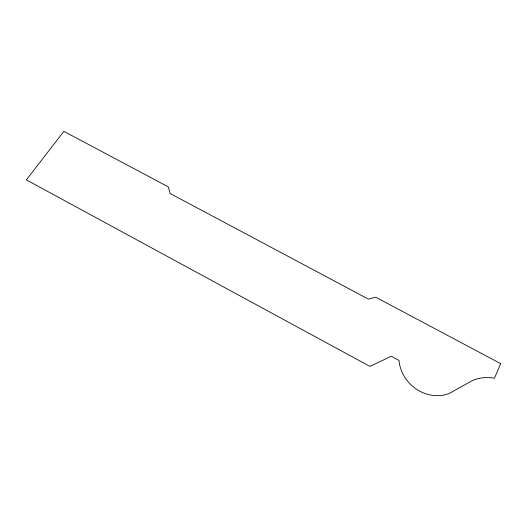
<?xml version="1.0" encoding="UTF-8"?>
<svg xmlns="http://www.w3.org/2000/svg" width="527" height="527" viewBox="0 0 527 527"><rect width="100%" height="100%" fill="white"/><g stroke="black" fill="none" stroke-linecap="round" stroke-linejoin="round"><path stroke-width="0.79" d="M500.65 363.637L494.458 378.248A43.273 37.773 49.9 0 0 472.034 380.771L449.221 393.458A36.323 32.503 42.8 0 1 399.011 360.461L391.265 356.278L369.908 366.397L26.35 179.865L63.866 131.348L168.317 186.901L170.201 193.541L368.386 299.119L375.751 297.208L500.65 363.637"/></g></svg>
